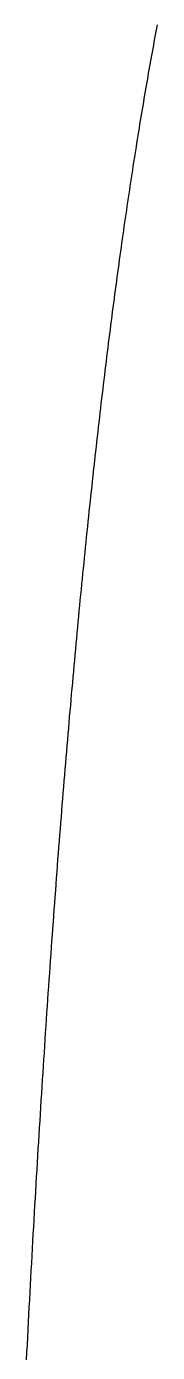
# Model space of a CAD drawing. Header units: millimetres. Extents: x 88 to 97873, y 32 to 55088.
# Drawn here: x 49144.99 to 49148.98, y 5084.83 to 5125.36 of the extents above; entities that cross this region are included whole.
import ezdxf

# ---------------------------------------------------------------- set-up
doc = ezdxf.new("R2010")
doc.units = ezdxf.units.MM
doc.header["$LTSCALE"] = 0.3

msp = doc.modelspace()

# ---------------------------------------------------------------- linework, layer by layer
for p, q in [((49148.946, 5125.207), (49148.965, 5125.31)), ((49148.965, 5125.31), (49148.984, 5125.413)), ((49148.869, 5124.789), (49148.888, 5124.894)), ((49148.888, 5124.894), (49148.907, 5124.999)), ((49148.907, 5124.999), (49148.926, 5125.103)), ((49148.926, 5125.103), (49148.946, 5125.207)), ((49148.792, 5124.365), (49148.811, 5124.472)), ((49148.811, 5124.472), (49148.83, 5124.578)), ((49148.83, 5124.578), (49148.849, 5124.684)), ((49148.849, 5124.684), (49148.869, 5124.789)), ((49148.735, 5124.042), (49148.754, 5124.15)), ((49148.754, 5124.15), (49148.773, 5124.258)), ((49148.773, 5124.258), (49148.792, 5124.365)), ((49148.659, 5123.607), (49148.678, 5123.716)), ((49148.678, 5123.716), (49148.697, 5123.825)), ((49148.697, 5123.825), (49148.716, 5123.934)), ((49148.716, 5123.934), (49148.735, 5124.042)), ((49148.583, 5123.164), (49148.602, 5123.275)), ((49148.602, 5123.275), (49148.621, 5123.386)), ((49148.621, 5123.386), (49148.64, 5123.497)), ((49148.64, 5123.497), (49148.659, 5123.607)), ((49148.526, 5122.828), (49148.545, 5122.94)), ((49148.545, 5122.94), (49148.564, 5123.052)), ((49148.564, 5123.052), (49148.583, 5123.164)), ((49148.451, 5122.373), (49148.47, 5122.488)), ((49148.47, 5122.488), (49148.489, 5122.601)), ((49148.489, 5122.601), (49148.508, 5122.715)), ((49148.508, 5122.715), (49148.526, 5122.828)), ((49148.377, 5121.912), (49148.395, 5122.028)), ((49148.395, 5122.028), (49148.414, 5122.144)), ((49148.414, 5122.144), (49148.433, 5122.259)), ((49148.433, 5122.259), (49148.451, 5122.373)), ((49148.321, 5121.562), (49148.34, 5121.679)), ((49148.34, 5121.679), (49148.358, 5121.796)), ((49148.358, 5121.796), (49148.377, 5121.912)), ((49148.265, 5121.207), (49148.284, 5121.326)), ((49148.284, 5121.326), (49148.302, 5121.444)), ((49148.302, 5121.444), (49148.321, 5121.562)), ((49148.192, 5120.728), (49148.21, 5120.849)), ((49148.21, 5120.849), (49148.229, 5120.969)), ((49148.229, 5120.969), (49148.247, 5121.088)), ((49148.247, 5121.088), (49148.265, 5121.207)), ((49148.137, 5120.365), (49148.155, 5120.486)), ((49148.155, 5120.486), (49148.173, 5120.608)), ((49148.173, 5120.608), (49148.192, 5120.728)), ((49148.082, 5119.997), (49148.1, 5120.12)), ((49148.1, 5120.12), (49148.119, 5120.243)), ((49148.119, 5120.243), (49148.137, 5120.365)), ((49148.009, 5119.501), (49148.027, 5119.626)), ((49148.027, 5119.626), (49148.046, 5119.75)), ((49148.046, 5119.75), (49148.064, 5119.874)), ((49148.064, 5119.874), (49148.082, 5119.997)), ((49147.955, 5119.124), (49147.973, 5119.25)), ((49147.973, 5119.25), (49147.991, 5119.376)), ((49147.991, 5119.376), (49148.009, 5119.501)), ((49147.901, 5118.743), (49147.919, 5118.87)), ((49147.919, 5118.87), (49147.937, 5118.997)), ((49147.937, 5118.997), (49147.955, 5119.124)), ((49147.847, 5118.357), (49147.865, 5118.486)), ((49147.865, 5118.486), (49147.883, 5118.615)), ((49147.883, 5118.615), (49147.901, 5118.743)), ((49147.794, 5117.968), (49147.812, 5118.098)), ((49147.812, 5118.098), (49147.829, 5118.228)), ((49147.829, 5118.228), (49147.847, 5118.357)), ((49147.723, 5117.443), (49147.74, 5117.575)), ((49147.74, 5117.575), (49147.758, 5117.706)), ((49147.758, 5117.706), (49147.776, 5117.837)), ((49147.776, 5117.837), (49147.794, 5117.968)), ((49147.67, 5117.044), (49147.687, 5117.177)), ((49147.687, 5117.177), (49147.705, 5117.31)), ((49147.705, 5117.31), (49147.723, 5117.443)), ((49147.617, 5116.64), (49147.635, 5116.775)), ((49147.635, 5116.775), (49147.652, 5116.91)), ((49147.652, 5116.91), (49147.67, 5117.044)), ((49147.564, 5116.233), (49147.582, 5116.369)), ((49147.582, 5116.369), (49147.599, 5116.505)), ((49147.599, 5116.505), (49147.617, 5116.64)), ((49147.512, 5115.821), (49147.53, 5115.959)), ((49147.53, 5115.959), (49147.547, 5116.096)), ((49147.547, 5116.096), (49147.564, 5116.233)), ((49147.46, 5115.405), (49147.477, 5115.544)), ((49147.477, 5115.544), (49147.495, 5115.683)), ((49147.495, 5115.683), (49147.512, 5115.821)), ((49147.426, 5115.126), (49147.443, 5115.266)), ((49147.443, 5115.266), (49147.46, 5115.405)), ((49147.374, 5114.703), (49147.391, 5114.844)), ((49147.391, 5114.844), (49147.408, 5114.985)), ((49147.408, 5114.985), (49147.426, 5115.126)), ((49147.323, 5114.275), (49147.34, 5114.418)), ((49147.34, 5114.418), (49147.357, 5114.561)), ((49147.357, 5114.561), (49147.374, 5114.703)), ((49147.271, 5113.843), (49147.288, 5113.988)), ((49147.288, 5113.988), (49147.306, 5114.132)), ((49147.306, 5114.132), (49147.323, 5114.275)), ((49147.221, 5113.407), (49147.238, 5113.553)), ((49147.238, 5113.553), (49147.254, 5113.699)), ((49147.254, 5113.699), (49147.271, 5113.843)), ((49147.17, 5112.967), (49147.187, 5113.114)), ((49147.187, 5113.114), (49147.204, 5113.261)), ((49147.204, 5113.261), (49147.221, 5113.407)), ((49147.136, 5112.671), (49147.153, 5112.819)), ((49147.153, 5112.819), (49147.17, 5112.967)), ((49147.086, 5112.223), (49147.103, 5112.373)), ((49147.103, 5112.373), (49147.12, 5112.522)), ((49147.12, 5112.522), (49147.136, 5112.671)), ((49147.036, 5111.771), (49147.053, 5111.922)), ((49147.053, 5111.922), (49147.069, 5112.073)), ((49147.069, 5112.073), (49147.086, 5112.223)), ((49147.003, 5111.466), (49147.02, 5111.619)), ((49147.02, 5111.619), (49147.036, 5111.771)), ((49146.954, 5111.007), (49146.97, 5111.16)), ((49146.97, 5111.16), (49146.987, 5111.314)), ((49146.987, 5111.314), (49147.003, 5111.466)), ((49146.904, 5110.542), (49146.921, 5110.698)), ((49146.921, 5110.698), (49146.937, 5110.852)), ((49146.937, 5110.852), (49146.954, 5111.007)), ((49146.872, 5110.23), (49146.888, 5110.387)), ((49146.888, 5110.387), (49146.904, 5110.542)), ((49146.823, 5109.758), (49146.839, 5109.916)), ((49146.839, 5109.916), (49146.855, 5110.074)), ((49146.855, 5110.074), (49146.872, 5110.23)), ((49146.79, 5109.441), (49146.807, 5109.6)), ((49146.807, 5109.6), (49146.823, 5109.758)), ((49146.742, 5108.962), (49146.758, 5109.122)), ((49146.758, 5109.122), (49146.774, 5109.282)), ((49146.774, 5109.282), (49146.79, 5109.441)), ((49146.71, 5108.64), (49146.726, 5108.801)), ((49146.726, 5108.801), (49146.742, 5108.962)), ((49146.662, 5108.152), (49146.678, 5108.315)), ((49146.678, 5108.315), (49146.694, 5108.478)), ((49146.694, 5108.478), (49146.71, 5108.64)), ((49146.63, 5107.825), (49146.646, 5107.989)), ((49146.646, 5107.989), (49146.662, 5108.152)), ((49146.583, 5107.33), (49146.599, 5107.496)), ((49146.599, 5107.496), (49146.615, 5107.661)), ((49146.615, 5107.661), (49146.63, 5107.825)), ((49146.551, 5106.997), (49146.567, 5107.164)), ((49146.567, 5107.164), (49146.583, 5107.33)), ((49146.504, 5106.495), (49146.52, 5106.663)), ((49146.52, 5106.663), (49146.536, 5106.83)), ((49146.536, 5106.83), (49146.551, 5106.997)), ((49146.473, 5106.157), (49146.489, 5106.326)), ((49146.489, 5106.326), (49146.504, 5106.495)), ((49146.427, 5105.646), (49146.442, 5105.817)), ((49146.442, 5105.817), (49146.458, 5105.987)), ((49146.458, 5105.987), (49146.473, 5106.157)), ((49146.396, 5105.303), (49146.411, 5105.475)), ((49146.411, 5105.475), (49146.427, 5105.646)), ((49146.365, 5104.958), (49146.381, 5105.131)), ((49146.381, 5105.131), (49146.396, 5105.303)), ((49146.319, 5104.436), (49146.335, 5104.61)), ((49146.335, 5104.61), (49146.35, 5104.784)), ((49146.35, 5104.784), (49146.365, 5104.958)), ((49146.289, 5104.085), (49146.304, 5104.261)), ((49146.304, 5104.261), (49146.319, 5104.436)), ((49146.259, 5103.733), (49146.274, 5103.909)), ((49146.274, 5103.909), (49146.289, 5104.085)), ((49146.228, 5103.378), (49146.244, 5103.556)), ((49146.244, 5103.556), (49146.259, 5103.733)), ((49146.183, 5102.841), (49146.198, 5103.021)), ((49146.198, 5103.021), (49146.213, 5103.2)), ((49146.213, 5103.2), (49146.228, 5103.378)), ((49146.154, 5102.481), (49146.169, 5102.662)), ((49146.169, 5102.662), (49146.183, 5102.841)), ((49146.124, 5102.119), (49146.139, 5102.3)), ((49146.139, 5102.3), (49146.154, 5102.481)), ((49146.094, 5101.754), (49146.109, 5101.937)), ((49146.109, 5101.937), (49146.124, 5102.119)), ((49146.05, 5101.203), (49146.065, 5101.387)), ((49146.065, 5101.387), (49146.08, 5101.571)), ((49146.08, 5101.571), (49146.094, 5101.754)), ((49146.021, 5100.833), (49146.036, 5101.018)), ((49146.036, 5101.018), (49146.05, 5101.203)), ((49145.992, 5100.46), (49146.006, 5100.647)), ((49146.006, 5100.647), (49146.021, 5100.833)), ((49145.963, 5100.086), (49145.977, 5100.273)), ((49145.977, 5100.273), (49145.992, 5100.46)), ((49145.934, 5099.709), (49145.948, 5099.898)), ((49145.948, 5099.898), (49145.963, 5100.086)), ((49145.891, 5099.14), (49145.905, 5099.33)), ((49145.905, 5099.33), (49145.92, 5099.52)), ((49145.92, 5099.52), (49145.934, 5099.709)), ((49145.862, 5098.757), (49145.877, 5098.949)), ((49145.877, 5098.949), (49145.891, 5099.14)), ((49145.834, 5098.373), (49145.848, 5098.565)), ((49145.848, 5098.565), (49145.862, 5098.757)), ((49145.806, 5097.986), (49145.82, 5098.18)), ((49145.82, 5098.18), (49145.834, 5098.373)), ((49145.778, 5097.597), (49145.792, 5097.792)), ((49145.792, 5097.792), (49145.806, 5097.986)), ((49145.75, 5097.205), (49145.764, 5097.401)), ((49145.764, 5097.401), (49145.778, 5097.597)), ((49145.722, 5096.812), (49145.736, 5097.009)), ((49145.736, 5097.009), (49145.75, 5097.205)), ((49145.694, 5096.416), (49145.708, 5096.614)), ((49145.708, 5096.614), (49145.722, 5096.812)), ((49145.667, 5096.017), (49145.68, 5096.217)), ((49145.68, 5096.217), (49145.694, 5096.416)), ((49145.639, 5095.617), (49145.653, 5095.817)), ((49145.653, 5095.817), (49145.667, 5096.017)), ((49145.612, 5095.214), (49145.626, 5095.416)), ((49145.626, 5095.416), (49145.639, 5095.617)), ((49145.585, 5094.809), (49145.598, 5095.012)), ((49145.598, 5095.012), (49145.612, 5095.214)), ((49145.558, 5094.401), (49145.571, 5094.605)), ((49145.571, 5094.605), (49145.585, 5094.809)), ((49145.531, 5093.992), (49145.544, 5094.197)), ((49145.544, 5094.197), (49145.558, 5094.401)), ((49145.504, 5093.579), (49145.517, 5093.786)), ((49145.517, 5093.786), (49145.531, 5093.992)), ((49145.478, 5093.165), (49145.491, 5093.373)), ((49145.491, 5093.373), (49145.504, 5093.579)), ((49145.451, 5092.748), (49145.464, 5092.957)), ((49145.464, 5092.957), (49145.478, 5093.165)), ((49145.425, 5092.329), (49145.438, 5092.539)), ((49145.438, 5092.539), (49145.451, 5092.748)), ((49145.399, 5091.908), (49145.412, 5092.119)), ((49145.412, 5092.119), (49145.425, 5092.329)), ((49145.373, 5091.484), (49145.386, 5091.696)), ((49145.386, 5091.696), (49145.399, 5091.908)), ((49145.347, 5091.057), (49145.36, 5091.271)), ((49145.36, 5091.271), (49145.373, 5091.484)), ((49145.321, 5090.629), (49145.334, 5090.843)), ((49145.334, 5090.843), (49145.347, 5091.057)), ((49145.295, 5090.198), (49145.308, 5090.414)), ((49145.308, 5090.414), (49145.321, 5090.629)), ((49145.283, 5089.982), (49145.295, 5090.198)), ((49145.257, 5089.547), (49145.27, 5089.765)), ((49145.27, 5089.765), (49145.283, 5089.982)), ((49145.232, 5089.11), (49145.245, 5089.329)), ((49145.245, 5089.329), (49145.257, 5089.547)), ((49145.207, 5088.671), (49145.22, 5088.891)), ((49145.22, 5088.891), (49145.232, 5089.11)), ((49145.182, 5088.229), (49145.195, 5088.45)), ((49145.195, 5088.45), (49145.207, 5088.671)), ((49145.157, 5087.785), (49145.17, 5088.007)), ((49145.17, 5088.007), (49145.182, 5088.229)), ((49145.145, 5087.562), (49145.157, 5087.785)), ((49145.12, 5087.114), (49145.133, 5087.338)), ((49145.133, 5087.338), (49145.145, 5087.562)), ((49145.096, 5086.663), (49145.108, 5086.889)), ((49145.108, 5086.889), (49145.12, 5087.114)), ((49145.072, 5086.211), (49145.084, 5086.437)), ((49145.084, 5086.437), (49145.096, 5086.663)), ((49145.048, 5085.756), (49145.06, 5085.983)), ((49145.06, 5085.983), (49145.072, 5086.211)), ((49145.036, 5085.527), (49145.048, 5085.756)), ((49145.012, 5085.068), (49145.024, 5085.298)), ((49145.024, 5085.298), (49145.036, 5085.527)), ((49144.988, 5084.607), (49145, 5084.838)), ((49145, 5084.838), (49145.012, 5085.068))]:
    msp.add_line(p, q)

doc.saveas('drawing.dxf')
